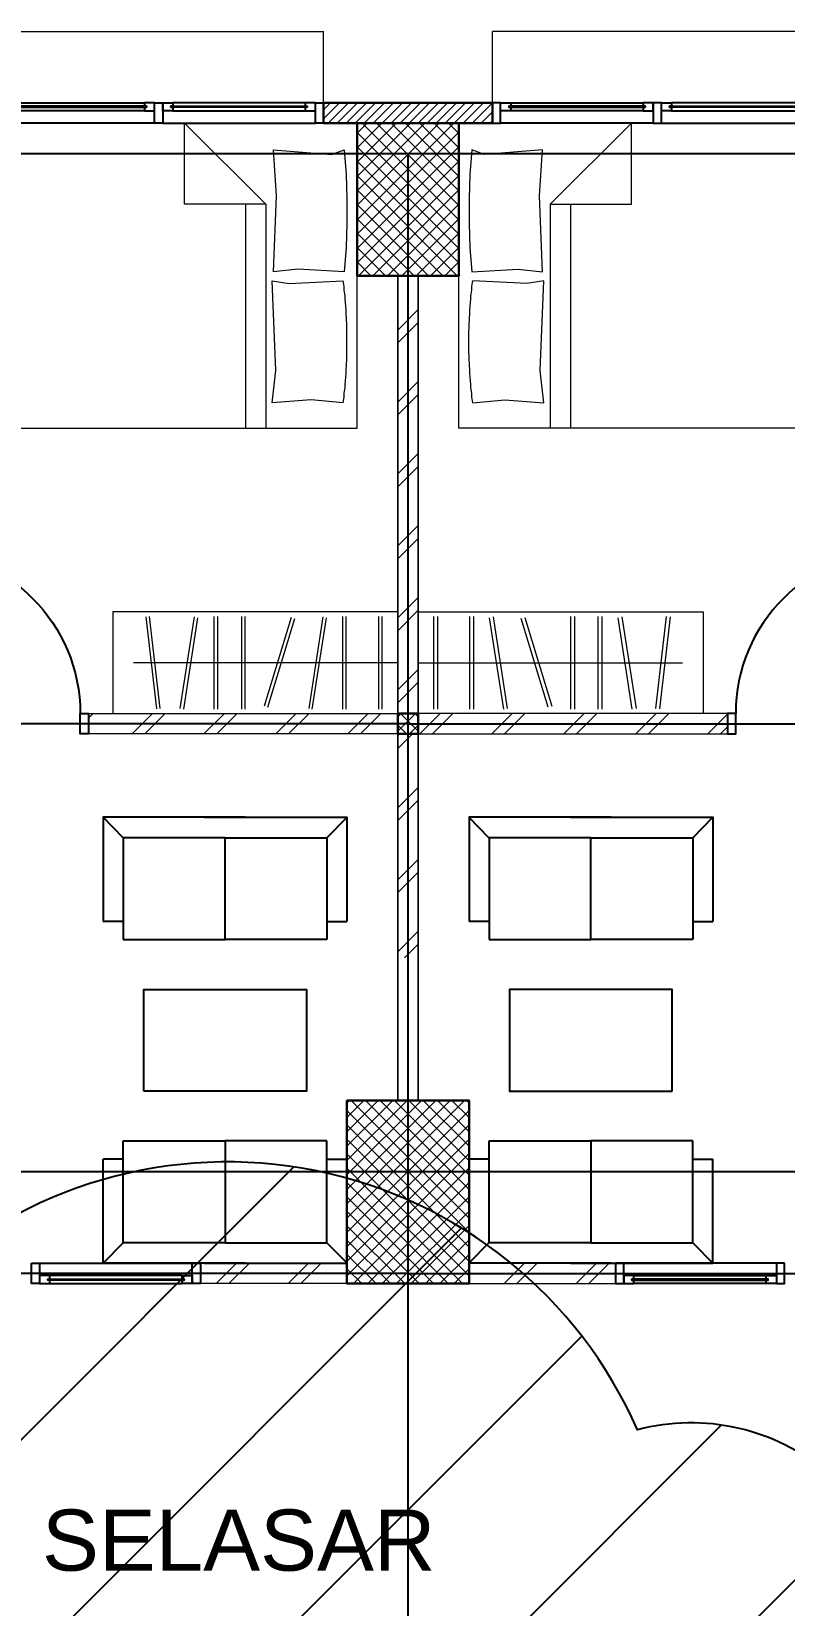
# Model space of a CAD drawing. Header units: millimetres. Extents: x -324 to 75, y -297 to 70.
# Drawn here: x -49.76 to -46.06, y 46.74 to 54.48 of the extents above; entities that cross this region are included whole.
import ezdxf

# ---------------------------------------------------------------- set-up
doc = ezdxf.new("R2010")
doc.units = ezdxf.units.MM
doc.layers.get('defpoints').update_dxf_attribs({"color": 1})
for name, color, linetype, lineweight in [('ars', 11, 'Continuous', 0), ('ars @ 1', 11, 'Continuous', 0), ('KOL', 1, 'Continuous', 30), ('KOLOM', 4, 'Continuous', 9), ('lan', 7, 'Continuous', 15), ('NOT', 7, 'Continuous', 20), ('tem', 5, 'Continuous', 20)]:
    doc.layers.add(name, color=color, linetype=linetype, lineweight=lineweight)
doc.layers.add('as', color=1, linetype='Continuous', plot=False)
doc.layers.add('FURNITURE', color=68, linetype='Continuous')
doc.layers.add('Kusen', color=30, linetype='Continuous')
doc.styles.get("Standard").update_dxf_attribs({"font": 'arial.ttf'})
pattern_1 = [(45, (1565.24095, -401.98365), (-0.176776695, 0.176776695), []), (45, (1565.30345, -401.98365), (-0.176776695, 0.176776695), [])]
pattern_2 = [(45, (1565.79095, -404.68365), (-0.176776695, 0.176776695), []), (45, (1565.85345, -404.68365), (-0.176776695, 0.176776695), [])]

# ---------------------------------------------------------------- blocks, each defined once
blk = doc.blocks.new('T. J1')
at = {"layer": 'Kusen'}
for p, q in [((-0.7188, 0.1), (-0.0688, 0.1)), ((0.7212, 0.1), (0.0712, 0.1)), ((-0.0188, 0), (-0.7688, 0)), ((-0.0688, 0.06), (-0.7188, 0.06)), ((0.0212, 0), (0.7712, 0)), ((0.0712, 0.06), (0.7212, 0.06))]:
    blk.add_line(p, q, dxfattribs=at)
for points in [[(-0.8088, 0), (-0.7688, 0), (-0.7688, 0.1), (-0.8088, 0.1)], [(-0.0188, 0), (0.0212, 0), (0.0212, 0.1), (-0.0188, 0.1)], [(0.8112, 0), (0.7712, 0), (0.7712, 0.1), (0.8112, 0.1)]]:
    blk.add_lwpolyline(points, close=True, dxfattribs=at)
for points in [[(-0.7188, 0.0775), (-0.7188, 0.06), (-0.7688, 0.06), (-0.7688, 0.1), (-0.7188, 0.1), (-0.7188, 0.0825), (-0.7288, 0.0825), (-0.7288, 0.0775), (-0.7188, 0.0775)], [(-0.0688, 0.0775), (-0.0688, 0.06), (-0.0188, 0.06), (-0.0188, 0.1), (-0.0688, 0.1), (-0.0688, 0.0825), (-0.0588, 0.0825), (-0.0588, 0.0775), (-0.0688, 0.0775)], [(0.0712, 0.0775), (0.0712, 0.06), (0.0212, 0.06), (0.0212, 0.1), (0.0712, 0.1), (0.0712, 0.0825), (0.0612, 0.0825), (0.0612, 0.0775), (0.0712, 0.0775)], [(0.7212, 0.0775), (0.7212, 0.06), (0.7712, 0.06), (0.7712, 0.1), (0.7212, 0.1), (0.7212, 0.0825), (0.7312, 0.0825), (0.7312, 0.0775), (0.7212, 0.0775)]]:
    blk.add_lwpolyline(points, dxfattribs=at)
at = {"layer": 'Kusen', "color": 141}
for points in [[(-0.7288, 0.0775), (-0.0588, 0.0775), (-0.0588, 0.0825), (-0.7288, 0.0825)], [(0.7312, 0.0775), (0.0612, 0.0775), (0.0612, 0.0825), (0.7312, 0.0825)]]:
    blk.add_lwpolyline(points, close=True, dxfattribs=at)
blk = doc.blocks.new('P.80')
at = {"layer": 'Kusen'}
for points in [[(-69.8094, -74.8368), (-69.7694, -74.8368), (-69.7694, -74.0368), (-69.8094, -74.0368)], [(-70.6094, -74.9368), (-70.5694, -74.9368), (-70.5694, -74.8368), (-70.6094, -74.8368)], [(-69.7694, -74.9368), (-69.7294, -74.9368), (-69.7294, -74.8368), (-69.7694, -74.8368)]]:
    blk.add_lwpolyline(points, close=True, dxfattribs=at)
blk.add_arc((-69.7694, -74.8368), 0.8, 90, 180, dxfattribs=at)
blk = doc.blocks.new('BED1')
at = {"color": 0, "linetype": 'Continuous'}
for points in [[(1.9976, 0), (1.9976, 1.4976), (0, 1.4976), (0, 0), (1.9976, 0)], [(1.5484, 1.0993), (1.1489, 1.0993), (1.1489, 1.4976), (1.5484, 1.0993)], [(1.9346, 1.3656), (1.9443, 1.2458), (1.9467, 1.1259), (1.9467, 1.0061), (1.9443, 0.8862), (1.9346, 0.7663), (1.707, 0.7809), (1.586, 0.7663), (1.6017, 1.1404), (1.586, 1.3656), (1.8717, 1.3426), (1.9346, 1.3656)], [(1.4492, 1.0993), (1.4492, 0)], [(1.5484, 1.0993), (1.5484, 0)], [(1.9298, 0.1235), (1.7724, 0.138), (1.5799, 0.1235), (1.5981, 0.2833), (1.5799, 0.7228), (1.6634, 0.7094), (1.9298, 0.7228)], [(1.9298, 0.1235), (1.931, 0.1332), (1.9322, 0.1429), (1.9334, 0.1513), (1.9346, 0.161), (1.9346, 0.1707), (1.9358, 0.1804), (1.937, 0.1889), (1.9383, 0.1985), (1.9383, 0.2082), (1.9395, 0.2179), (1.9407, 0.2264), (1.9407, 0.2361), (1.9419, 0.2458), (1.9419, 0.2542), (1.9431, 0.2639), (1.9431, 0.2736), (1.9443, 0.2833), (1.9443, 0.2918), (1.9455, 0.3015), (1.9455, 0.3111), (1.9455, 0.3208), (1.9467, 0.3293), (1.9467, 0.339), (1.9467, 0.3487), (1.9467, 0.3584), (1.9479, 0.3668), (1.9479, 0.3765), (1.9479, 0.3862), (1.9479, 0.3959), (1.9479, 0.4044), (1.9479, 0.414), (1.9479, 0.4237), (1.9479, 0.4334), (1.9479, 0.4419), (1.9479, 0.4516), (1.9479, 0.4613), (1.9479, 0.4709), (1.9479, 0.4794), (1.9467, 0.4891), (1.9467, 0.4988), (1.9467, 0.5085), (1.9467, 0.5169), (1.9455, 0.5266), (1.9455, 0.5363), (1.9455, 0.546), (1.9443, 0.5545), (1.9443, 0.5642), (1.9431, 0.5738), (1.9431, 0.5835), (1.9419, 0.592), (1.9419, 0.6017), (1.9407, 0.6114), (1.9407, 0.6199), (1.9395, 0.6295), (1.9383, 0.6392), (1.9383, 0.6489), (1.937, 0.6574), (1.9358, 0.6671), (1.9346, 0.6768), (1.9346, 0.6864), (1.9334, 0.6949), (1.9322, 0.7046), (1.931, 0.7143), (1.9298, 0.7228)]]:
    blk.add_lwpolyline(points, dxfattribs=at)
blk = doc.blocks.new('LEMARI1')
for points in [[(0.6998, 0.4988), (-0.6998, 0.4988)], [(-0.6998, 0), (0.6998, 0), (0.6998, 0.4988), (-0.6998, 0.4988), (-0.6998, 0)], [(-0.5387, 0.4758), (-0.4855, 0.023)], [(-0.4685, 0.0254), (-0.5206, 0.477)], [(-0.3002, 0.4746), (-0.3705, 0.0242)], [(-0.3523, 0.0218), (-0.2821, 0.4709)], [(-0.2034, 0.477), (-0.2034, 0.0218)], [(-0.1852, 0.0218), (-0.1852, 0.477)], [(-0.0678, 0.477), (-0.0678, 0.0218)], [(-0.0496, 0.0218), (-0.0496, 0.477)], [(0.1755, 0.4722), (0.0436, 0.0363)], [(0.0605, 0.0315), (0.1937, 0.4673)], [(0.3317, 0.4746), (0.2627, 0.0242)], [(0.2797, 0.0218), (0.3499, 0.4709)], [(0.4286, 0.477), (0.4286, 0.0218)], [(0.4467, 0.0218), (0.4467, 0.477)], [(0.6053, 0.477), (0.6053, 0.0218)], [(0.6235, 0.0218), (0.6235, 0.477)], [(0.6998, 0.2494), (-0.5993, 0.2494)]]:
    blk.add_lwpolyline(points)
blk = doc.blocks.new('tamu02')
at = {"linetype": 'Continuous'}
for points in [[(-0.5005, 1.2448), (-0.5998, 1.3453)], [(0.1005, 1.3453), (-0.5985, 1.3453), (-0.5985, 0.8339)], [(-0.0993, 1.3453), (0.5998, 1.3453), (0.5998, 0.8339)], [(0.5005, 1.2448), (0.5998, 1.3453)], [(-0.4993, 0.7444), (0, 0.7444), (0, 1.2448), (-0.4993, 1.2448), (-0.4993, 0.7444)], [(0.5005, 0.7444), (0, 0.7444), (0, 1.2448), (0.5005, 1.2448), (0.5005, 0.7444)], [(-0.4993, 0.8339), (-0.5985, 0.8339)], [(0.5005, 0.8339), (0.5998, 0.8339)], [(-0.4993, -0.2444), (0, -0.2444), (0, -0.7448), (-0.4993, -0.7448), (-0.4993, -0.2444)], [(0.5005, -0.2444), (0, -0.2444), (0, -0.7448), (0.5005, -0.7448), (0.5005, -0.2444)], [(0.1005, -0.8453), (-0.5985, -0.8453), (-0.5985, -0.3339)], [(-0.4993, -0.3339), (-0.5985, -0.3339)], [(-0.0993, -0.8453), (0.5998, -0.8453), (0.5998, -0.3339)], [(0.5005, -0.3339), (0.5998, -0.3339)], [(-0.5005, -0.7448), (-0.5998, -0.8453)], [(0.5005, -0.7448), (0.5998, -0.8453)]]:
    blk.add_lwpolyline(points, dxfattribs=at)
blk.add_lwpolyline([(0.4, 0.5), (0.4, 0), (-0.4, 0), (-0.4, 0.5), (0.4, 0.5)])
blk = doc.blocks.new('T. J2')
at = {"layer": 'Kusen'}
for p, q in [((-0.3692, 0.1), (0.2808, 0.1)), ((-0.4192, 0), (0.3308, 0)), ((0.2808, 0.06), (-0.3692, 0.06))]:
    blk.add_line(p, q, dxfattribs=at)
for points in [[(-0.4592, 0), (-0.4192, 0), (-0.4192, 0.1), (-0.4592, 0.1)], [(0.3308, 0), (0.3708, 0), (0.3708, 0.1), (0.3308, 0.1)]]:
    blk.add_lwpolyline(points, close=True, dxfattribs=at)
for points in [[(-0.3692, 0.0775), (-0.3692, 0.06), (-0.4192, 0.06), (-0.4192, 0.1), (-0.3692, 0.1), (-0.3692, 0.0825), (-0.3792, 0.0825), (-0.3792, 0.0775), (-0.3692, 0.0775)], [(0.2808, 0.0775), (0.2808, 0.06), (0.3308, 0.06), (0.3308, 0.1), (0.2808, 0.1), (0.2808, 0.0825), (0.2908, 0.0825), (0.2908, 0.0775), (0.2808, 0.0775)]]:
    blk.add_lwpolyline(points, dxfattribs=at)
at = {"layer": 'Kusen', "color": 141}
blk.add_lwpolyline([(-0.3792, 0.0775), (0.2908, 0.0775), (0.2908, 0.0825), (-0.3792, 0.0825)], close=True, dxfattribs=at)
blk = doc.blocks.new('K 10.10')
at = {"layer": 'ars'}
h = blk.add_hatch(dxfattribs=at)
h.set_pattern_fill('_USER', color=256, scale=0.05, angle=45, double=1, pattern_type=0)
h.set_pattern_definition([(45, (0, 0), (-0.035355339, 0.035355339), []), (135, (0, 0), (-0.035355339, -0.035355339), [])])
h.paths.add_polyline_path([(1560.5383, 1380.4069), (1560.6383, 1380.4069), (1560.6383, 1380.5069), (1560.5383, 1380.5069)])
at = {"layer": 'KOL'}
blk.add_lwpolyline([(1560.5383, 1380.4069), (1560.6383, 1380.4069), (1560.6383, 1380.5069), (1560.5383, 1380.5069)], close=True, dxfattribs=at)
blk = doc.blocks.new('typikal-1')
at = {"layer": 'as'}
for p, q in [((0, 2.2), (6.2, 2.2)), ((0, -0.5), (1.9, -0.5))]:
    blk.add_line(p, q, dxfattribs=at)
at = {"layer": 'tem'}
for points in [[(0.05, 2.25), (-0.05, 2.25), (-0.05, 4.4), (0.05, 4.4)], [(1.57, 2.25), (0.05, 2.25), (0.05, 2.15), (1.57, 2.15)], [(-0.05, 2.15), (0.05, 2.15), (0.05, 0.35), (-0.05, 0.35)], [(0.05, 2.15), (-0.05, 2.15), (-0.05, 0.35), (0.05, 0.35)], [(1.02, -0.45), (0.3, -0.45), (0.3, -0.55), (1.02, -0.55)]]:
    blk.add_lwpolyline(points, close=True, dxfattribs=at)
at = {"layer": 'ars', "xscale": -1}
for name, p in [('BED1', (2.2476, 3.6524)), ('LEMARI1', (0.7498, 2.25))]:
    blk.add_blockref(name, p, dxfattribs=at)
at = {"layer": 'FURNITURE', "xscale": -1, "rotation": 180}
blk.add_blockref('tamu02', (0.8985, 0.8953), dxfattribs=at)
at = {"layer": 'KOLOM', "extrusion": (0, 0, -1), "xscale": -1, "zscale": -1, "rotation": 180}
blk.add_blockref('K 10.10', (-1560.5883, 1382.6569), dxfattribs=at)
at = {"layer": 'KOLOM', "extrusion": (0, 0, -1), "zscale": -1, "rotation": 180}
blk.add_blockref('K 10.10', (1560.5883, 1382.6569), dxfattribs=at)
at = {"layer": 'Kusen'}
for name, p in [('T. J1', (1.2238, 5.15)), ('P.80', (72.1794, 77.0868))]:
    blk.add_blockref(name, p, dxfattribs=at)
at = {"layer": 'Kusen', "rotation": 180}
blk.add_blockref('T. J2', (1.3908, -0.45), dxfattribs=at)
blk = doc.blocks.new("k3'")
at = {"layer": 'ars'}
h = blk.add_hatch(dxfattribs=at)
h.set_pattern_fill('_USER', color=256, scale=0.05, angle=45, double=1, pattern_type=0)
h.set_pattern_definition([(45, (0, -4.975), (-0.03535534, 0.03535534), []), (135, (0, -4.975), (-0.03535534, -0.03535534), [])])
h.paths.add_polyline_path([(-0.25, -0.375), (0.25, -0.375), (0.25, 0.375), (-0.25, 0.375)])
at = {"layer": 'KOL'}
blk.add_lwpolyline([(-0.25, -0.375), (0.25, -0.375), (0.25, 0.375), (-0.25, 0.375)], close=True, dxfattribs=at)
blk = doc.blocks.new("k1'")
at = {"layer": 'ars'}
h = blk.add_hatch(dxfattribs=at)
h.set_pattern_fill('_USER', color=256, scale=0.05, angle=45, double=1, pattern_type=0)
h.set_pattern_definition([(45, (0, -5), (-0.03535534, 0.03535534), []), (135, (0, -5), (-0.03535534, -0.03535534), [])])
h.paths.add_polyline_path([(-0.3, -0.45), (0.3, -0.45), (0.3, 0.45), (-0.3, 0.45)])
at = {"layer": 'KOL'}
blk.add_lwpolyline([(-0.3, -0.45), (0.3, -0.45), (0.3, 0.45), (-0.3, 0.45)], close=True, dxfattribs=at)
blk = doc.blocks.new('A-2')
at = {"layer": 'ars'}
h = blk.add_hatch(dxfattribs=at)
h.set_pattern_fill('ANSI31', color=256, scale=0.25, angle=180, style=0)
h.set_pattern_definition([(225, (-493.368733, 382.57413), (0.0220970869, -0.0220970869), [])])
h.paths.add_polyline_path([(5.125, 56.2695), (4.295, 56.2695), (4.295, 56.3695), (5.125, 56.3695)])
h = blk.add_hatch(dxfattribs=at)
h.set_pattern_fill('TEMBOK', color=256, scale=0.25)
h.set_pattern_definition([(45, (-7.69, -1.83046), (-0.1767767, 0.1767767), []), (45, (-7.6275, -1.83046), (-0.1767767, 0.1767767), [])])
h.paths.add_polyline_path([(4.66, 53.3695), (4.76, 53.3695), (4.76, 55.5195), (4.66, 55.5195)])
h = blk.add_hatch(dxfattribs=at)
h.set_pattern_fill('TEMBOK', color=256, scale=0.25)
h.set_pattern_definition([(45, (-7.69, 0.41954), (-0.1767767, 0.1767767), []), (45, (-7.6275, 0.41954), (-0.1767767, 0.1767767), [])])
h.paths.add_polyline_path([(4.66, 52.1695), (4.76, 52.1695), (4.76, 53.2695), (4.66, 53.2695)])
at = {"layer": 'ars @ 1'}
h = blk.add_hatch(dxfattribs=at)
h.set_pattern_fill('TEMBOK', color=256, scale=0.25)
h.set_pattern_definition(pattern_2)
h.paths.add_polyline_path([(4.66, 53.2695), (4.66, 53.3695), (3.14, 53.3695), (3.14, 53.2695)])
h = blk.add_hatch(dxfattribs=at)
h.set_pattern_fill('TEMBOK', color=256, scale=0.25)
h.set_pattern_definition(pattern_2)
h.paths.add_polyline_path([(4.76, 53.2695), (4.76, 53.3695), (6.28, 53.3695), (6.28, 53.2695)])
h = blk.add_hatch(dxfattribs=at)
h.set_pattern_fill('TEMBOK', color=256, scale=0.25)
h.set_pattern_definition(pattern_1)
h.paths.add_polyline_path([(4.41, 50.5695), (4.41, 50.6695), (3.69, 50.6695), (3.69, 50.5695)])
h = blk.add_hatch(dxfattribs=at)
h.set_pattern_fill('TEMBOK', color=256, scale=0.25)
h.set_pattern_definition(pattern_1)
h.paths.add_polyline_path([(5.01, 50.5695), (5.01, 50.6695), (5.73, 50.6695), (5.73, 50.5695)])
at = {"layer": 'as'}
for p, q in [((-32.49, 56.1195), (41.91, 56.1195)), ((4.71, 56.1195), (4.71, 43.0195)), ((-32.49, 51.1195), (41.91, 51.1195))]:
    blk.add_line(p, q, dxfattribs=at)
at = {"layer": 'KOL'}
blk.add_lwpolyline([(5.125, 56.2695), (4.295, 56.2695), (4.295, 56.3695), (5.125, 56.3695)], close=True, dxfattribs=at)
at = {"layer": 'lan'}
for p, q in [((2.675, 56.7195), (4.295, 56.7195)), ((4.295, 56.3695), (4.295, 56.7195)), ((6.745, 56.7195), (5.125, 56.7195)), ((5.125, 56.3695), (5.125, 56.7195))]:
    blk.add_line(p, q, dxfattribs=at)
at = {"layer": 'KOL', "xscale": -1, "rotation": 180}
for name, p in [("k3'", (4.71, 55.8945)), ("k1'", (4.71, 51.0195))]:
    blk.add_blockref(name, p, dxfattribs=at)
at = {"layer": 'lan', "xscale": -1}
blk.add_blockref('typikal-1', (4.71, 51.1195), dxfattribs=at)
at = {"layer": 'lan'}
blk.add_blockref('typikal-1', (4.71, 51.1195), dxfattribs=at)

msp = doc.modelspace()

# ---------------------------------------------------------------- hatches: boundary and pattern name
at = {"layer": 'defpoints'}
h = msp.add_hatch(dxfattribs=at)
h.set_pattern_fill('ANSI31', color=2, scale=0.25, style=0)
h.set_pattern_definition([(45, (294.6082, -9.8927), (-0.561266, 0.561266), [])])
edge = h.paths.add_edge_path()
edge.add_arc((-46.5158, 46.6049), 1.0368, 354.71106, 464.71106)
edge.add_arc((-48.793, 46.7236), 2.1995, 23.69987, 133.69987)
edge.add_arc((-51.5965, 47.1809), 1.7123, 41.42308, 151.42308)
edge.add_arc((-53.6755, 47.2756), 0.925, 51.54314, 161.54314)
edge.add_arc((-53.676, 45.8149), 1.9606, 116.56563, 226.56563)
edge.add_arc((-54.3118, 43.4576), 1.1742, 127.3394, 237.3394)
edge.add_arc((-54.0371, 41.3805), 1.4177, 129.84829, 239.84829)
edge.add_arc((-53.8308, 39.5116), 1.1211, 144.99949, 254.99949)
edge.add_arc((-52.3975, 39.2262), 1.8991, 204.83336, 314.83336)
edge.add_arc((-50.022, 38.7807), 1.3735, 221.0037, 331.0037)
edge.add_arc((-47.892, 39.0866), 1.3441, 226.30013, 336.30013)
edge.add_arc((-45.8366, 39.7084), 1.4249, 234.63767, 344.63767)
edge.add_arc((-45.4808, 40.8686), 1.8443, 303.5108, 413.5108)
edge.add_arc((-46.3895, 44.0455), 2.6252, 319.80937, 429.80937)

# ---------------------------------------------------------------- linework, layer by layer
at = {"layer": 'defpoints', "color": 2}
msp.add_lwpolyline([(-45.4834, 46.5094, 0.520567), (-46.779, 47.6077, 0.520567), (-50.3126, 48.3138, 0.520567), (-53.1002, 48, 0.520567), (-54.5529, 47.5685, 0.520567), (-55.024, 44.3911, 0.520567), (-54.9455, 42.469, 0.520567), (-54.7492, 40.1546, 0.520567), (-54.121, 38.4287, 0.520567), (-51.0586, 37.8795, 0.520567), (-48.8207, 38.1148, 0.520567), (-46.6613, 38.5463, 0.520567), (-44.4626, 39.3309, 0.520567), (-44.3841, 42.3513, 0.520567)], format="xyb", close=True, dxfattribs=at)

# ---------------------------------------------------------------- block references
at = {"layer": 'defpoints'}
msp.add_blockref('A-2', (-52.6163, -2.2441), dxfattribs=at)

# ---------------------------------------------------------------- texts
at = {"layer": 'NOT', "insert": (-50.0807, 47.2158), "char_height": 0.3, "attachment_point": 1}
msp.add_mtext_dynamic_manual_height_columns('\\pi0.37622;SELASAR', width=2.661726, gutter_width=1, heights=[0], dxfattribs=at)

doc.saveas('drawing.dxf')
